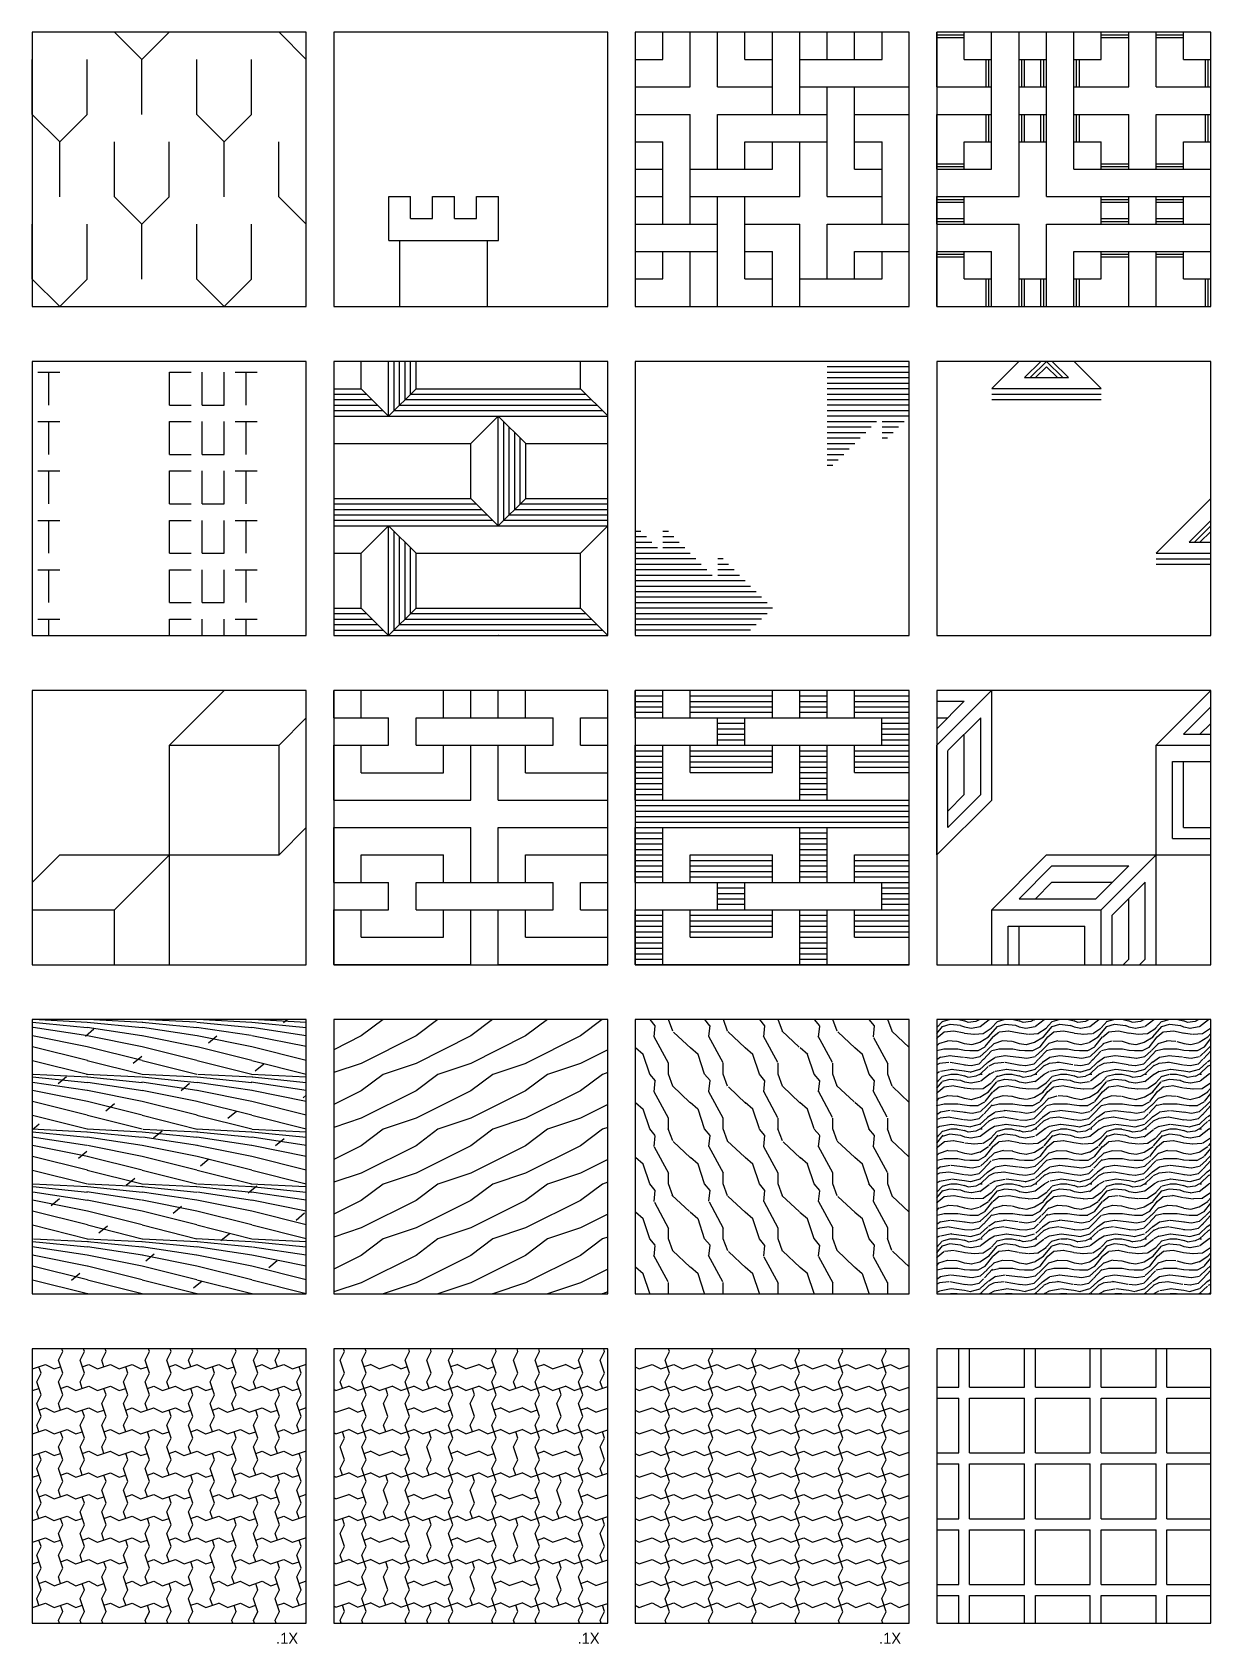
# Model space of a CAD drawing. Extents: x 0 to 176, y 0 to 59.
# Drawn here: x 66 to 87.5, y 29.62 to 59 of the extents above; entities that cross this region are included whole.
import ezdxf

# ---------------------------------------------------------------- set-up
doc = ezdxf.new("R2010")
doc.units = 0
doc.header["$MEASUREMENT"] = 0
doc.layers.get('0').update_dxf_attribs({"linetype": 'CONTINUOUS'})

msp = doc.modelspace()

# ---------------------------------------------------------------- hatches: boundary and pattern name
h = msp.add_hatch()
h.set_pattern_fill('CS29', color=256, scale=0.1, style=0, pattern_type=2)
h.set_pattern_definition([(90, (105, 36.5), (-0.5, 1.5), [1, -2]), (135, (105.5, 36), (-1.5, -1.5), [0.70711, -1.41421]), (45, (105.5, 36), (-1.5, 1.5), [0.70711, -1.41421])])
h.paths.add_polyline_path([(71, 59), (66, 59), (66, 54), (71, 54)])
h = msp.add_hatch()
h.set_pattern_fill('CS3', color=256, scale=0.1, style=0, pattern_type=2)
h.set_pattern_definition([(90, (104.5, 36), (-4, 4), [1, -7]), (0, (104.5, 36), (4, 4), [2, -6]), (90, (106.5, 36), (-4, 4), [1, -7]), (0, (104.5, 37), (4, 4), [2, -6]), (90, (104.7, 37), (-4, 4), [2.2, -5.8]), (90, (106.3, 37), (-4, 4), [2.2, -5.8]), (0, (104.5, 39.2), (4, 4), [2, -6]), (90, (104.5, 39.2), (-4, 4), [0.8, -7.2]), (90, (106.5, 39.2), (-4, 4), [0.8, -7.2]), (0, (104.5, 40), (4, 4), [0.4, -0.4, 0.4, -0.4, 0.4, -6]), (0, (104.9, 39.6), (4, 4), [0.4, -0.4, 0.4, -6.8]), (90, (104.9, 39.6), (-4, 4), [0.4, -7.6]), (90, (105.3, 39.6), (-4, 4), [0.4, -7.6]), (90, (105.7, 39.6), (-4, 4), [0.4, -7.6]), (90, (106.1, 39.6), (-4, 4), [0.4, -7.6])])
h.paths.add_polyline_path([(76.5, 59), (71.5, 59), (71.5, 54), (76.5, 54)])
h = msp.add_hatch()
h.set_pattern_fill('CS30', color=256, scale=0.1, style=0, pattern_type=2)
h.set_pattern_definition([(90, (104.5, 36), (-4, 2e-16), [2, -0.5, 1, -0.5]), (0, (104.5, 36), (0, 4), [1, -0.5, 2, -0.5]), (90, (108, 36), (-4, 2e-16), [1, -0.5, 2, -0.5]), (0, (104.5, 39.5), (0, 4), [2, -0.5, 1, -0.5]), (0, (105, 36.5), (0, 4), [0.5, -0.5, 1.5, -1.5]), (90, (107.5, 36.5), (-4, 2e-16), [0.5, -0.5, 1.5, -1.5]), (0, (105, 39), (0, 4), [1.5, -0.5, 0.5, -1.5]), (90, (105, 36.5), (-4, 2e-16), [1.5, -0.5, 0.5, -1.5]), (0, (107, 37), (0, 4), [1.5, -0.5, 0.5, -1.5]), (0, (106.5, 37.5), (0, 4), [2, -0.5, 1, -0.5]), (90, (107, 38.5), (-4, 2e-16), [1.5, -0.5, 0.5, -1.5]), (90, (106.5, 38), (-4, 2e-16), [2, -0.5, 1, -0.5]), (0, (106.5, 38), (0, 4), [1, -0.5, 2, -0.5]), (0, (107, 38.5), (0, 4), [0.5, -0.5, 1.5, -1.5]), (90, (105.5, 38.5), (-4, 2e-16), [0.5, -0.5, 1.5, -1.5]), (90, (106, 38), (-4, 2e-16), [1, -0.5, 2, -0.5])])
h.paths.add_polyline_path([(82, 59), (77, 59), (77, 54), (82, 54)])
h = msp.add_hatch()
h.set_pattern_fill('CS31', color=256, scale=0.1, style=0, pattern_type=2)
h.set_pattern_definition([(90, (104.5, 36), (-4, 2e-16), [3.5, -0.5]), (0, (104.5, 36), (0, 4), [3.5, -0.5]), (90, (108, 36), (-4, 2e-16), [3.5, -0.5]), (0, (104.5, 39.5), (0, 4), [3.5, -0.5]), (0, (105, 36.5), (0, 4), [2.5, -1.5]), (90, (107.5, 36.5), (-4, 2e-16), [2.5, -1.5]), (0, (105, 39), (0, 4), [2.5, -1.5]), (90, (105, 36.5), (-4, 2e-16), [2.5, -1.5]), (0, (107, 37), (0, 4), [0.5, -0.5, 0.5, -0.5, 0.5, -1.5]), (0, (106.5, 37.5), (0, 4), [1, -0.5, 0.5, -0.5, 1, -0.5]), (90, (107, 38.5), (-4, 2e-16), [0.5, -0.5, 0.5, -0.5, 0.5, -1.5]), (90, (106.5, 38), (-4, 2e-16), [1, -0.5, 0.5, -0.5, 1, -0.5]), (0, (106.5, 38), (0, 4), [1, -0.5, 0.5, -0.5, 1, -0.5]), (0, (107, 38.5), (0, 4), [0.5, -0.5, 0.5, -0.5, 0.5, -1.5]), (90, (105.5, 38.5), (-4, 2e-16), [0.5, -0.5, 0.5, -0.5, 0.5, -1.5]), (90, (106, 38), (-4, 2e-16), [1, -0.5, 0.5, -0.5, 1, -0.5]), (0, (105.5, 38.9), (0, 4), [0.5, -0.5, 0.5, -2.5]), (0, (105.5, 38.95), (0, 4), [0.5, -0.5, 0.5, -2.5]), (0, (105.5, 39.55), (0, 4), [0.5, -0.5, 0.5, -2.5]), (0, (105.5, 39.6), (0, 4), [0.5, -0.5, 0.5, -2.5]), (0, (105.5, 39.9), (0, 4), [0.5, -0.5, 0.5, -2.5]), (0, (105.5, 39.95), (0, 4), [0.5, -0.5, 0.5, -2.5]), (0, (105.5, 40.55), (0, 4), [0.5, -0.5, 0.5, -2.5]), (0, (105.5, 40.6), (0, 4), [0.5, -0.5, 0.5, -2.5]), (90, (107.4, 37), (-4, 2e-16), [0.5, -0.5, 0.5, -2.5]), (90, (107.45, 37), (-4, 2e-16), [0.5, -0.5, 0.5, -2.5]), (90, (108.05, 37), (-4, 2e-16), [0.5, -0.5, 0.5, -2.5]), (90, (108.1, 37), (-4, 2e-16), [0.5, -0.5, 0.5, -2.5]), (90, (108.4, 37), (-4, 2e-16), [0.5, -0.5, 0.5, -2.5]), (90, (108.45, 37), (-4, 2e-16), [0.5, -0.5, 0.5, -2.5]), (90, (109.05, 37), (-4, 2e-16), [0.5, -0.5, 0.5, -2.5]), (90, (109.1, 37), (-4, 2e-16), [0.5, -0.5, 0.5, -2.5])])
h.paths.add_polyline_path([(87.5, 59), (82.5, 59), (82.5, 54), (87.5, 54)])
h = msp.add_hatch()
h.set_pattern_fill('CS2', color=256, scale=0.1, style=0, pattern_type=2)
h.set_pattern_definition([(90, (104.5, 36), (-3.6, 2e-16), [0.6, -0.3]), (0, (104.5, 36), (0, 0.9), [0.4, -0.2, 0.4, -2.6]), (0, (104.5, 36.6), (0, 0.9), [0.4, -0.8, 0.4, -2]), (90, (105.1, 36), (-3.6, 2e-16), [0.6, -0.3]), (90, (105.5, 36), (-3.6, 2e-16), [0.6, -0.3]), (90, (105.9, 36), (-3.6, 2e-16), [0.6, -0.3])])
h.paths.add_polyline_path([(71, 53), (66, 53), (66, 48), (71, 48)])
h = msp.add_hatch()
h.set_pattern_fill('CS20', color=256, scale=0.1, style=0, pattern_type=2)
h.set_pattern_definition([(0, (104.5, 36), (0, 2), []), (90, (104.5, 36), (-2, 2), [2, -2]), (45, (104.5, 36), (0, 4), [0.7071, -2.12132]), (135, (108.5, 36), (-4, 0), [0.7071, -2.12132]), (45, (108, 37.5), (0, 4), [0.7071, -2.12132]), (135, (105, 37.5), (-4, 0), [0.7071, -2.12132]), (0, (105, 36.5), (2, 2), [3, -1]), (0, (105, 37.5), (2, 2), [3, -1]), (90, (105, 36.5), (-2, 2), [1, -3]), (90, (108, 36.5), (-2, 2), [1, -3]), (0, (104.6, 36.1), (2, 2), [3.8, -0.2]), (0, (104.7, 36.2), (2, 2), [3.6, -0.4]), (0, (104.8, 36.3), (2, 2), [3.4, -0.6]), (0, (104.9, 36.4), (2, 2), [3.2, -0.8]), (90, (104.6, 36.1), (-2, 2), [1.8, -2.2]), (90, (104.7, 36.2), (-2, 2), [1.6, -2.4]), (90, (104.8, 36.3), (-2, 2), [1.4, -2.6]), (90, (104.9, 36.4), (-2, 2), [1.2, -2.8])])
h.paths.add_polyline_path([(76.5, 53), (71.5, 53), (71.5, 48), (76.5, 48)])
h = msp.add_hatch()
h.set_pattern_fill('CS21', color=256, scale=0.1, style=0, pattern_type=2)
h.set_pattern_definition([(0, (105.5, 36.1), (5, 5), [0.1, -9.9]), (0, (105.5, 36.2), (5, 5), [0.2, -9.8]), (0, (105.5, 36.3), (5, 5), [0.3, -9.7]), (0, (105.5, 36.4), (5, 5), [0.4, -9.6]), (0, (105.5, 36.5), (5, 5), [0.5, -9.5]), (0, (105.5, 36.6), (5, 5), [0.6, -0.4, 0.1, -8.9]), (0, (105.5, 36.7), (5, 5), [0.7, -0.3, 0.2, -8.8]), (0, (105.5, 36.8), (5, 5), [0.8, -0.2, 0.3, -8.7]), (0, (105.5, 36.9), (5, 5), [0.9, -0.1, 0.4, -8.6]), (0, (105.5, 37), (5, 5), [1.5, -8.5]), (0, (105.5, 37.1), (5, 5), [1.6, -0.4, 0.1, -7.9]), (0, (105.5, 37.2), (5, 5), [1.7, -0.3, 0.2, -7.8]), (0, (105.5, 37.3), (5, 5), [1.8, -0.2, 0.3, -7.7]), (0, (105.5, 37.4), (5, 5), [1.9, -0.1, 0.4, -7.6]), (0, (105.5, 37.5), (5, 5), [2.5, -7.5]), (0, (105.5, 37.6), (5, 5), [2.6, -0.4, 0.1, -6.9]), (0, (105.5, 37.7), (5, 5), [2.7, -0.3, 0.2, -6.8]), (0, (105.5, 37.8), (5, 5), [2.8, -0.2, 0.3, -6.7]), (0, (105.5, 37.9), (5, 5), [2.9, -0.1, 0.4, -6.6]), (0, (105.5, 38), (5, 5), [3.5, -6.5]), (0, (105.5, 38.1), (5, 5), [3.6, -6.4]), (0, (105.5, 38.2), (5, 5), [3.7, -6.3]), (0, (104.5, 38.3), (5, 5), [4.8, -5.2]), (0, (104.5, 38.4), (5, 5), [4.9, -5.1]), (0, (104.5, 38.5), (5, 5), [5, -5]), (0, (104.5, 38.6), (5, 5), [4.9, -5.1]), (0, (104.5, 38.7), (5, 5), [4.8, -5.2]), (0, (105.5, 38.8), (5, 5), [3.7, -6.3]), (0, (105.5, 38.9), (5, 5), [3.6, -6.4]), (0, (105.5, 39), (5, 5), [3.5, -6.5]), (0, (105.5, 39.1), (5, 5), [2.9, -0.1, 0.4, -6.6]), (0, (105.5, 39.2), (5, 5), [2.8, -0.2, 0.3, -6.7]), (0, (105.5, 39.3), (5, 5), [2.7, -0.3, 0.2, -6.8]), (0, (105.5, 39.4), (5, 5), [2.6, -0.4, 0.1, -6.9]), (0, (105.5, 39.5), (5, 5), [2.5, -7.5]), (0, (105.5, 39.6), (5, 5), [1.9, -0.1, 0.4, -7.6]), (0, (105.5, 39.7), (5, 5), [1.8, -0.2, 0.3, -7.7]), (0, (105.5, 39.8), (5, 5), [1.7, -0.3, 0.2, -7.8]), (0, (105.5, 39.9), (5, 5), [1.6, -0.4, 0.1, -7.9]), (0, (105.5, 40), (5, 5), [1.5, -8.5]), (0, (105.5, 40.1), (5, 5), [0.9, -0.1, 0.4, -8.6]), (0, (105.5, 40.2), (5, 5), [0.8, -0.2, 0.3, -8.7]), (0, (105.5, 40.3), (5, 5), [0.7, -0.3, 0.2, -8.8]), (0, (105.5, 40.4), (5, 5), [0.6, -0.4, 0.1, -8.9]), (0, (105.5, 40.5), (5, 5), [0.5, -9.5]), (0, (105.5, 40.6), (5, 5), [0.4, -9.6]), (0, (105.5, 40.7), (5, 5), [0.3, -9.7]), (0, (105.5, 40.8), (5, 5), [0.2, -9.8]), (0, (105.5, 40.9), (5, 5), [0.1, -9.9])])
h.paths.add_polyline_path([(82, 53), (77, 53), (77, 48), (82, 48)])
h = msp.add_hatch()
h.set_pattern_fill('CS22', color=256, scale=0.1, style=0, pattern_type=2)
h.set_pattern_definition([(0, (104.5, 37.5), (3, 3), [2, -4]), (45, (104.5, 37.5), (-3, 3), [1.4142, -2.8284]), (135, (106.5, 37.5), (-3, -3), [1.4142, -2.8284]), (45, (105.1, 37.7), (-3, 3), [0.5657, -3.67696]), (135, (105.9, 37.7), (-3, -3), [0.5657, -3.67696]), (0, (105.1, 37.7), (3, 3), [0.8, -5.2]), (45, (105.2, 37.7), (-3, 3), [0.42426, -3.8184]), (45, (105.3, 37.7), (-3, 3), [0.28284, -3.9598]), (135, (105.8, 37.7), (-3, -3), [0.42426, -3.8184]), (135, (105.7, 37.7), (-3, -3), [0.28284, -3.9598]), (0, (104.5, 37.4), (3, 3), [2, -4]), (0, (104.5, 37.3), (3, 3), [2, -4])])
h.paths.add_polyline_path([(87.5, 53), (82.5, 53), (82.5, 48), (87.5, 48)])
h = msp.add_hatch()
h.set_pattern_fill('CS10', color=256, scale=0.1, style=0, pattern_type=2)
h.set_pattern_definition([(90, (104.5, 36), (-3, 3), [4, -2]), (0, (102.5, 38), (3, 3), [4, -2]), (0, (104.5, 40), (3, 3), [2, -4]), (90, (106.5, 38), (-3, 3), [2, -4]), (45, (106.5, 40), (-3, 3), [1.4142, -2.82843]), (45, (106.5, 38), (-3, 3), [1.4142, -2.82843]), (45, (104.5, 40), (-3, 3), [1.4142, -2.82843])])
h.paths.add_polyline_path([(71, 47), (66, 47), (66, 42), (71, 42)])
h = msp.add_hatch()
h.set_pattern_fill('CS11', color=256, scale=0.1, style=0, pattern_type=2)
h.set_pattern_definition([(90, (104.5, 36), (-3, 2e-16), [1, -0.5]), (90, (105, 36.5), (-1.5, 9e-17), [0.5, -0.5, 0.5, -1.5]), (90, (105.5, 37), (-3, 2e-16), [0.5, -2.5]), (90, (106, 37), (-3, 2e-16), [0.5, -2.5]), (90, (107, 36), (-3, 2e-16), [1, -0.5]), (0, (104.5, 36), (0, 3), [2.5, -0.5]), (0, (105, 36.5), (0, 1.5), [1.5, -1.5]), (0, (106, 37), (0, 3), [2.5, -0.5]), (0, (106, 37.5), (0, 3), [2.5, -0.5]), (0, (104.5, 38.5), (0, 3), [2.5, -0.5])])
h.paths.add_polyline_path([(76.5, 47), (71.5, 47), (71.5, 42), (76.5, 42)])
h = msp.add_hatch()
h.set_pattern_fill('CS12', color=256, scale=0.1, style=0, pattern_type=2)
h.set_pattern_definition([(90, (104.5, 36), (-3, 2e-16), [1, -0.5]), (90, (105, 36.5), (-1.5, 9e-17), [0.5, -0.5, 0.5, -1.5]), (90, (105.5, 37), (-3, 2e-16), [0.5, -2.5]), (90, (106, 37), (-3, 2e-16), [0.5, -2.5]), (90, (107, 36), (-3, 2e-16), [1, -0.5]), (0, (104.5, 36), (0, 3), [2.5]), (0, (105, 36.5), (0, 1.5), [1.5, -0.5, 0.5, -0.5]), (0, (106, 37), (0, 3), [2.5]), (0, (106, 37.5), (0, 3), [2.5]), (0, (104.5, 38.5), (0, 3), [2.5]), (0, (105, 37.6), (0, 3), [1.5, -0.5, 0.5, -0.5]), (0, (105, 37.7), (0, 3), [1.5, -0.5, 0.5, -0.5]), (0, (105, 37.8), (0, 3), [1.5, -0.5, 0.5, -0.5]), (0, (105, 37.9), (0, 3), [1.5, -0.5, 0.5, -0.5]), (0, (105, 36.6), (0, 3), [1.5, -0.5, 0.5, -0.5]), (0, (105, 36.7), (0, 3), [1.5, -0.5, 0.5, -0.5]), (0, (105, 36.8), (0, 3), [1.5, -0.5, 0.5, -0.5]), (0, (105, 36.9), (0, 3), [1.5, -0.5, 0.5, -0.5]), (0, (105.5, 37.1), (0, 3), [0.5, -2.5]), (0, (105.5, 37.2), (0, 3), [0.5, -2.5]), (0, (105.5, 37.3), (0, 3), [0.5, -2.5]), (0, (105.5, 37.4), (0, 3), [0.5, -2.5]), (0, (104.5, 38.6), (0, 3), []), (0, (104.5, 38.7), (0, 3), []), (0, (104.5, 38.8), (0, 3), []), (0, (104.5, 38.9), (0, 3), []), (0, (107, 36.1), (0, 3), [0.5, -2.5]), (0, (107, 36.2), (0, 3), [0.5, -2.5]), (0, (107, 36.3), (0, 3), [0.5, -2.5]), (0, (107, 36.4), (0, 3), [0.5, -2.5]), (0, (107, 38.1), (0, 3), [0.5, -2.5]), (0, (107, 38.2), (0, 3), [0.5, -2.5]), (0, (107, 38.3), (0, 3), [0.5, -2.5]), (0, (107, 38.4), (0, 3), [0.5, -2.5])])
h.paths.add_polyline_path([(82, 47), (77, 47), (77, 42), (82, 42)])
h = msp.add_hatch()
h.set_pattern_fill('CS13', color=256, scale=0.1, style=0, pattern_type=2)
h.set_pattern_definition([(90, (104.5, 36), (-3, 3), [4, -2]), (0, (102.5, 38), (3, 3), [4, -2]), (0, (104.5, 40), (3, 3), [2, -4]), (90, (106.5, 38), (-3, 3), [2, -4]), (45, (106.5, 40), (-3, 3), [1.4142, -2.8284]), (45, (106.5, 38), (-3, 3), [1.4142, -2.8284]), (45, (104.5, 40), (-3, 3), [1.4142, -2.8284]), (0, (104.8, 38.3), (3, 3), [1.4, -4.6]), (0, (104.8, 39.7), (3, 3), [1.4, -4.6]), (90, (104.8, 38.3), (-3, 3), [1.4, -4.6]), (90, (106.2, 38.3), (-3, 3), [1.4, -4.6]), (90, (106.7, 38.5), (-3, 3), [1.4, -4.6]), (90, (107.3, 39.1), (-3, 3), [1.4, -4.6]), (0, (105, 40.2), (3, 3), [1.4, -4.6]), (0, (105.6, 40.8), (3, 3), [1.4, -4.6]), (45, (106.7, 38.5), (-3, 3), [0.8485, -3.3941]), (45, (106.7, 39.9), (-3, 3), [0.8485, -3.3941]), (45, (105, 40.2), (-3, 3), [0.8485, -3.3941]), (45, (106.4, 40.2), (-3, 3), [0.8485, -3.3941]), (0, (105, 38.5), (3, 3), [1.2, -4.8]), (90, (105, 38.5), (-3, 3), [1.2, -4.8]), (45, (106.7, 38.8), (-3, 3), [0.42426, -3.8184]), (90, (107, 39.1), (-3, 3), [1.1, -4.9]), (0, (105.6, 40.5), (3, 3), [1.1, -4.9]), (45, (105.3, 40.2), (-3, 3), [0.42426, -3.8184])])
h.paths.add_polyline_path([(87.5, 47), (82.5, 47), (82.5, 42), (87.5, 42)])
h = msp.add_hatch()
h.set_pattern_fill('WHEAT2', color=256, style=0, pattern_type=2)
h.set_pattern_definition([(165.9638, (111, 24.25), (3.0000005, -0.999998), [1.030776, -3.092329]), (168.6901, (111, 24.5), (4.00000075, -0.9999976), [1.019804, -4.079216]), (171.4692, (111, 24.7), (12.999998285, -2.00000791), [1.011187, -19.212561]), (357.1376, (110, 25), (-19.000000017, 0.999998647), [1.001249, -19.023735]), (354.2894, (110, 24.95), (-8.99999942, 1.00000131), [1.004988, -9.044888]), (345.9638, (110, 24.25), (-3.0000005, 0.999998), [1.030776, -3.092329]), (39.7751, (110.81, 24.63), (8.964107466, 7.526272905), [0.202485, -20.045972])])
h.paths.add_polyline_path([(71, 41), (66, 41), (66, 36), (71, 36)])
h = msp.add_hatch()
h.set_pattern_fill('WOOD1', color=256, style=0, pattern_type=2)
h.set_pattern_definition([(216.8699, (110.4, 25), (2.9999999, 2.0000001), [0.5, -4.5]), (206.5651, (111, 24.7), (-0.999999, -1.0000013), [1.118034, -1.118034]), (198.4349, (111, 24.2), (-2.0000004, -0.9999984), [0.632456, -2.529822])])
h.paths.add_polyline_path([(76.5, 41), (71.5, 41), (71.5, 36), (76.5, 36)])
h = msp.add_hatch()
h.set_pattern_fill('WOOD2', color=256, style=0, pattern_type=2)
h.set_pattern_definition([(108.4349, (110.26, 24), (-0.9999984, 2.0000004), [0.379473, -2.782804]), (139.3987, (110.14, 24.36), (-5.99999902, 5.00000042), [0.18439, -9.035154]), (136.8476, (111, 24.48), (-14.99999754, 14.000002834), [0.438634, -21.493078]), (109.9831, (110.68, 24.78), (-2.99999945, 8.00000066), [0.234094, -11.470606]), (90, (110.6, 24), (-1, 1), [0.2, -0.8]), (118.4429, (110.6, 24.2), (6.99999384, -13.000003766), [0.545894, -26.748794]), (84.2894, (110.34, 24.68), (-1.00000131, -8.99999942), [0.200998, -9.848878]), (129.8056, (110.36, 24.88), (4.00000243, -4.99999806), [0.156205, -7.654045])])
h.paths.add_polyline_path([(82, 41), (77, 41), (77, 36), (82, 36)])
h = msp.add_hatch()
h.set_pattern_fill('WOOD3', color=256, style=0, pattern_type=2)
h.set_pattern_definition([(355.2364, (110, 24.17), (-11.00000095, 0.99999153), [0.120416, -11.92118]), (11.3099, (110.12, 24.16), (4.0000008, 0.9999976), [0.15297, -4.94605]), (45, (110.27, 24.19), (0, 1), [0.113137, -1.301076]), (46.8476, (110.35, 24.27), (14.000002834, 14.99999754), [0.219317, -21.712395]), (12.9946, (110.5, 24.43), (-9.00000077, -1.99999758), [0.133417, -13.208247]), (0, (110.63, 24.46), (1, 1), [0.25, -0.75]), (350.5377, (110.88, 24.46), (-5.0000008, 0.9999981), [0.121655, -5.961107]), (354.2894, (110, 24.44), (-8.99999942, 1.0000013), [0.1005, -9.949377]), (0, (110.1, 24.43), (1, 1), [0.15, -0.85]), (28.3008, (110.25, 24.43), (10.99999512, 6.00000887), [0.147648, -14.617175]), (52.125, (110.38, 24.5), (-4.00000186, -4.9999991), [0.228035, -11.17372]), (39.2894, (110.52, 24.68), (6.00000064, 4.99999963), [0.142127, -14.070544]), (6.3402, (110.63, 24.77), (7.9999994, 1.00000158), [0.181108, -8.874277]), (348.1113, (110.81, 24.79), (-13.9999973, 3.000010535), [0.194165, -19.222323]), (353.2902, (110, 24.75), (9.000001, -0.99999388), [0.171172, -16.94607]), (3.3665, (110.17, 24.73), (15.99999932, 1.00001096), [0.170294, -16.859093]), (33.6901, (110.34, 24.74), (-1.9999996, -1.0000013), [0.180278, -3.425274]), (47.4896, (110.49, 24.84), (9.99999072, 11.00000867), [0.162788, -16.116032]), (14.9314, (110.6, 24.96), (11.00000053, 2.99999695), [0.155242, -15.368933]), (0, (110.75, 25), (1, 1), [0.12, -0.88]), (347.0054, (110.87, 25), (9.00000077, -1.99999758), [0.133417, -13.208247]), (0, (110.31, 24), (1, 1), [0, -1]), (223.1524, (110.45, 24.15), (14.99999754, 14.000002834), [0.219317, -21.712395]), (206.5651, (110.29, 25), (-0.999999, -1.000001), [0.089443, -2.146625]), (188.1301, (110.21, 24.96), (-5.9999998, -0.99999936), [0.14142, -6.929646]), (156.8014, (110.07, 24.94), (-4.99999973, 2.0000013), [0.076158, -7.539615]), (26.5651, (110.45, 24.15), (0.999999, 1.0000013), [0.111803, -2.124265]), (6.7098, (110.55, 24.2), (-9.000001, -0.99999388), [0.171172, -16.94607]), (349.8753, (110.72, 24.22), (16.99999879, -3.00000859), [0.284429, -28.158496]), (349.6952, (110, 24.06), (6.00000096, -0.99999488), [0.111803, -11.068536]), (15.5241, (110.11, 24.04), (-11.000001025, -2.99999778), [0.186815, -18.494726]), (42.8789, (110.29, 24.09), (-13.00000079, -11.99999975), [0.19105, -18.913923]), (34.6952, (110.43, 24.22), (9.99999426, 7.00000861), [0.158114, -15.653274]), (9.4623, (110.56, 24.31), (5.0000008, 0.9999981), [0.182483, -5.90028]), (353.4181, (110.74, 24.34), (-17.00000144, 1.9999867), [0.261725, -25.91078]), (351.8699, (110, 24.31), (-5.9999998, 0.99999936), [0.14142, -6.929646]), (11.3099, (110.14, 24.29), (4.0000008, 0.9999976), [0.15297, -4.94605]), (42.5104, (110.29, 24.32), (-11.00000867, -9.99999072), [0.162788, -16.116032]), (45, (110.41, 24.43), (0, 1), [0.183848, -1.230366]), (17.354, (110.54, 24.56), (-13.00000202, -3.9999945), [0.16763, -16.595424]), (356.6335, (110.7, 24.61), (-15.99999932, 1.00001096), [0.170294, -16.859093]), (342.8973, (110.87, 24.6), (10.00000173, -2.9999955), [0.136015, -13.465456]), (351.2538, (110, 24.56), (6.99999934, -1.0000042), [0.13153, -13.021417]), (14.9314, (110.13, 24.54), (11.00000053, 2.99999695), [0.155242, -15.368933]), (32.0054, (110.28, 24.58), (-4.99999894, -3.0000011), [0.18868, -9.245302]), (49.8991, (110.44, 24.68), (-10.99999806, -13.00000193), [0.248395, -24.59109]), (15.9454, (110.6, 24.87), (-4.0000001, -0.9999999), [0.145602, -7.134508]), (353.991, (110.74, 24.91), (9.99999975, -0.99999932), [0.19105, -18.913923]), (336.8014, (110.93, 24.89), (4.99999973, -2.0000013), [0.076158, -7.539615]), (350.5377, (110, 24.86), (-5.0000008, 0.9999981), [0.121655, -5.961107]), (10.008, (110.12, 24.84), (10.99999955, 2.00000347), [0.172627, -17.09005]), (37.4054, (110.29, 24.87), (12.999992465, 10.00000995), [0.214009, -21.186925]), (29.0546, (110.46, 24), (7.00000038, 4.00000003), [0.102956, -10.192674]), (10.7843, (110.55, 24.05), (-15.999999504, -3.00000055), [0.213776, -21.163783]), (352.875, (110.76, 24.09), (-7.0000004, 0.9999983), [0.241868, -7.82039])])
h.paths.add_polyline_path([(87.5, 41), (82.5, 41), (82.5, 36), (87.5, 36)])
h = msp.add_hatch()
h.set_pattern_fill('UNIHER', color=256, scale=0.1, style=0, pattern_type=2)
h.set_pattern_definition([(18.435, (110, 24), (0.3952844, 0.395285), [0.125, -1, 0.25, -1.125]), (18.435, (110.2767, 23.96047), (0.3952844, 0.395285), [0.25, -1, 0.125, -1.125]), (108.435, (110.03953, 23.8814), (0.3952844, 0.395285), [0.25, -1, 0.25, -1]), (108.435, (110.03953, 24.2767), (0.3952844, 0.395285), [0.25, -1, 0.25, -1]), (108.435, (110.3953, 24), (0.3952844, 0.395285), [0.125, -1.125]), (108.435, (109.64424, 24.2767), (0.3952844, 0.395285), [0.125, -1.125]), (333.435, (110.1186, 24.03953), (0.3952846, 0.395285), [0.176777, -1.59099, 0.176777, -1.59099]), (333.435, (109.328, 24.4348), (0.3952846, 0.395285), [0.176777, -3.358757]), (333.435, (110.51387, 24.03953), (0.3952846, 0.395285), [0.176777, -0.70771, 0.176777, -2.474874]), (333.435, (109.7233, 24.4348), (0.3952846, 0.395285), [0.176777, -3.358757]), (333.435, (110.90915, 24.03953), (0.3952846, 0.395285), [0.176777, -1.59099, 0.176777, -1.59099]), (333.435, (111.6997, 23.64425), (0.3952846, 0.395285), [0.176777, -3.358757]), (63.435, (109.96047, 24.11859), (-0.3952873, -0.3952835), [0.17678, -0.7071, 0.17678, -1.591, 0.17678, -0.7071])])
h.paths.add_polyline_path([(71, 35), (66, 35), (66, 30), (71, 30)])
h = msp.add_hatch()
h.set_pattern_fill('UNIPARQ', color=256, scale=0.1, style=0, pattern_type=2)
h.set_pattern_definition([(18.435, (109.8814, 23.96047), (0.790569, 0.79057), [0.25, -1]), (18.435, (110.79057, 24.3953), (0.790569, 0.79057), [0.125, -1, 0.25, -1.125]), (18.435, (109.8814, 24.35576), (0.790569, 0.79057), [0.125, -1.125, 0.25, -1]), (18.435, (111.46255, 24.75104), (0.790569, 0.79057), [0.25, -2.25]), (63.435, (109.96047, 24.1186), (0.7905673, 2.371709), [0.176777, -1.59099]), (63.435, (109.96047, 24.51387), (0.7905673, 2.371709), [0.176777, -1.59099]), (63.435, (110.35576, 24.1186), (0.7905673, 2.371709), [0.176777, -3.358757]), (63.435, (110.35576, 24.51387), (0.7905673, 2.371709), [0.176777, -3.358757]), (108.435, (110.03953, 23.8814), (-0.79057, 0.790569), [0.25, -1]), (108.435, (110.03953, 24.2767), (-0.79057, 0.790569), [0.25, -1, 0.125, -1.125]), (108.435, (110.03953, 24.672), (-0.79057, 0.790569), [0.25, -2.25]), (108.435, (110.3953, 24), (-0.79057, 0.790569), [0.125, -1, 0.25, -1.125]), (153.435, (109.8814, 23.96047), (-2.371709, 0.7905673), [0.176777, -3.358757]), (153.435, (109.8814, 24.35576), (-2.371709, 0.7905673), [0.176777, -3.358757]), (153.435, (109.48613, 23.96047), (-2.371709, 0.7905673), [0.176777, -3.358757]), (153.435, (109.48613, 24.35576), (-2.371709, 0.7905673), [0.176777, -3.358757]), (153.435, (109.48613, 24.75104), (-2.371709, 0.7905673), [0.176777, -3.358757]), (153.435, (109.8814, 24.75104), (-2.371709, 0.7905673), [0.176777, -3.358757])])
h.paths.add_polyline_path([(76.5, 35), (71.5, 35), (71.5, 30), (76.5, 30)])
h = msp.add_hatch()
h.set_pattern_fill('UNIRN', color=256, scale=0.1, style=0, pattern_type=2)
h.set_pattern_definition([(18.435, (109.88141, 23.96047), (0.79056906, 0.3952854), [0.25, -1]), (108.435, (110.03953, 23.88141), (-0.7905712, 1.97642283), [0.25, -2.25]), (63.435, (109.96047, 24.51387), (-3.5e-07, 0.3952847), [0.176777, -1.59099]), (333.435, (109.7233, 24.03953), (0.3952847, 3.5e-07), [0.1767767, -0.707107])])
h.paths.add_polyline_path([(82, 35), (77, 35), (77, 30), (82, 30)])
h = msp.add_hatch()
h.set_pattern_fill('WAFFLE', color=256, style=0, pattern_type=2)
h.set_pattern_definition([(0, (110.7, 24.5), (0, 1.2), [1, -0.2]), (0, (110.7, 24.7), (0, 1.2), [1, -0.2]), (90, (110.5, 24.7), (-1.2, 7e-17), [1, -0.2]), (90, (110.7, 24.7), (-1.2, 7e-17), [1, -0.2])])
h.paths.add_polyline_path([(87.5, 35), (82.5, 35), (82.5, 30), (87.5, 30)])

# ---------------------------------------------------------------- linework, layer by layer
for points in [[(66, 54), (71, 54), (71, 59), (66, 59)], [(71.5, 54), (76.5, 54), (76.5, 59), (71.5, 59)], [(77, 54), (82, 54), (82, 59), (77, 59)], [(82.5, 54), (87.5, 54), (87.5, 59), (82.5, 59)], [(66, 48), (71, 48), (71, 53), (66, 53)], [(71.5, 48), (76.5, 48), (76.5, 53), (71.5, 53)], [(77, 48), (82, 48), (82, 53), (77, 53)], [(82.5, 48), (87.5, 48), (87.5, 53), (82.5, 53)], [(66, 42), (71, 42), (71, 47), (66, 47)], [(71.5, 42), (76.5, 42), (76.5, 47), (71.5, 47)], [(77, 42), (82, 42), (82, 47), (77, 47)], [(82.5, 42), (87.5, 42), (87.5, 47), (82.5, 47)], [(66, 36), (71, 36), (71, 41), (66, 41)], [(71.5, 36), (76.5, 36), (76.5, 41), (71.5, 41)], [(77, 36), (82, 36), (82, 41), (77, 41)], [(82.5, 36), (87.5, 36), (87.5, 41), (82.5, 41)], [(66, 30), (71, 30), (71, 35), (66, 35)], [(71.5, 30), (76.5, 30), (76.5, 35), (71.5, 35)], [(77, 30), (82, 30), (82, 35), (77, 35)], [(82.5, 30), (87.5, 30), (87.5, 35), (82.5, 35)]]:
    msp.add_lwpolyline(points, close=True)

# ---------------------------------------------------------------- texts
for p in [(70.449, 29.621), (75.949, 29.621), (81.449, 29.621)]:
    msp.add_text('.1X', height=0.2).set_placement(p)

doc.saveas('drawing.dxf')
